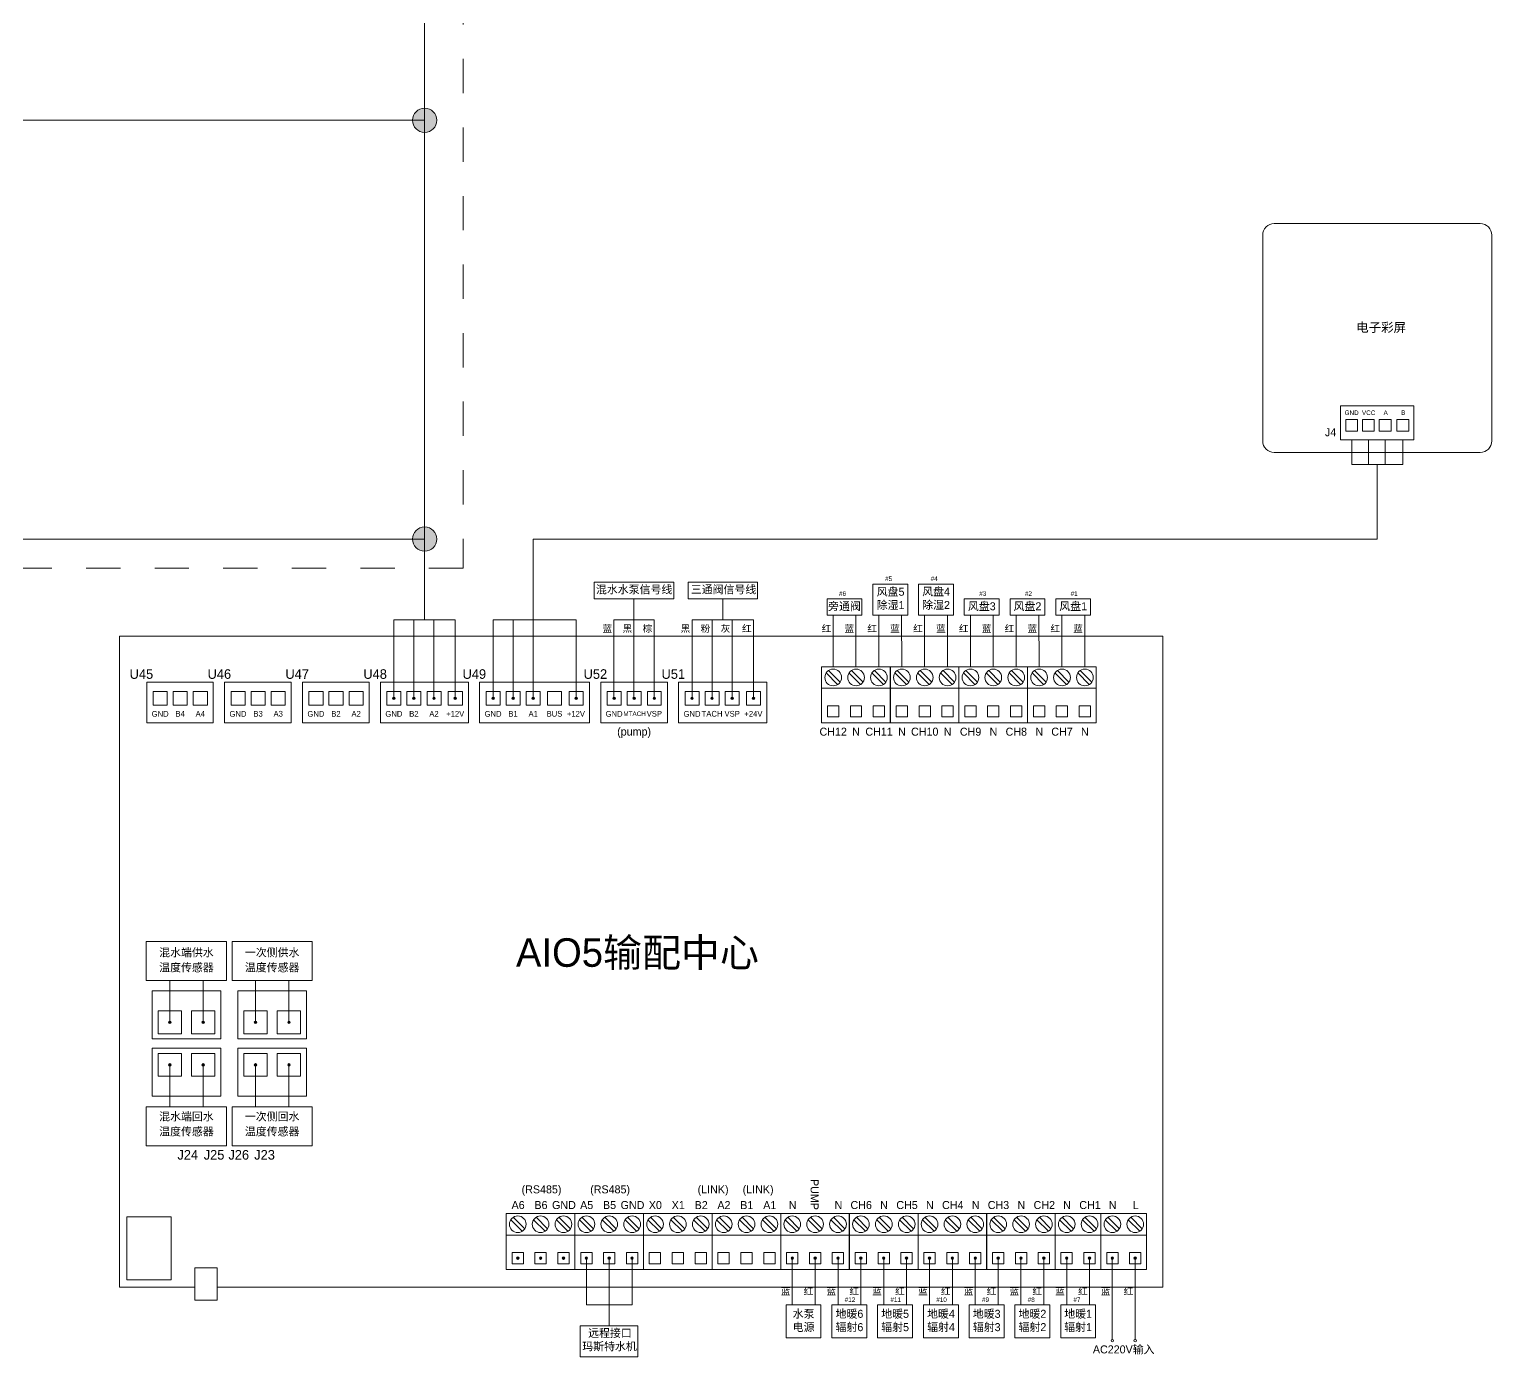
# Model space of a CAD drawing. Header units: millimetres. Extents: x 206 to 1899, y -454 to 296.
# Drawn here: x 1450.6 to 1578.6, y 26.7 to 142.9 of the extents above; entities that cross this region are included whole.
import ezdxf

# ---------------------------------------------------------------- set-up
doc = ezdxf.new("R2010")
doc.units = ezdxf.units.MM
doc.linetypes.add('HIDDEN', pattern=[0.2, 0.1, -0.1])
doc.layers.add('标注层', color=2, linetype='Continuous', lineweight=15)
doc.layers.add('细实线', color=7, linetype='Continuous', lineweight=15)
doc.styles.add('微软雅黑M', font='思源黑体M_1.ttf', dxfattribs={"height": 1})
doc.styles.add('长仿宋', font='', dxfattribs={"height": 3.5})
doc.styles.get('长仿宋').set_extended_font_data('仿宋_GB2312')

# ---------------------------------------------------------------- blocks, each defined once
blk = doc.blocks.new('端子')
at = {"lineweight": 9}
blk.add_line((-3.99, -4.9), (-3.99, 0), dxfattribs=at)
at = {"layer": '细实线', "lineweight": 9}
for p, q in [((-3.99, 0), (0, 0)), ((0, 0), (0, -4.9)), ((-2.6, -1.54), (-3.61, -0.53)), ((-2.38, -1.33), (-3.39, -0.32)), ((-0.6, -1.54), (-1.61, -0.53)), ((-0.38, -1.33), (-1.39, -0.32)), ((-3.99, -1.87), (0, -1.87)), ((-3.49, -3.4), (-2.5, -3.4)), ((-3.49, -4.39), (-3.49, -3.4)), ((-2.5, -3.4), (-2.5, -4.39)), ((-1.49, -3.4), (-0.5, -3.4)), ((-1.49, -4.39), (-1.49, -3.4)), ((-0.5, -3.4), (-0.5, -4.39)), ((0, -4.9), (-3.99, -4.9)), ((-2.5, -4.39), (-3.49, -4.39)), ((-0.5, -4.39), (-1.49, -4.39))]:
    blk.add_line(p, q, dxfattribs=at)
for centre in [(-2.99, -0.93), (-0.99, -0.93)]:
    blk.add_circle(centre, 0.73, dxfattribs=at)
blk = doc.blocks.new('接线端子3')
at = {"layer": '细实线', "lineweight": 9}
for p, q in [((-6, 0), (0, 0)), ((-6, -1.87), (-6, 0)), ((0, 0), (0, -4.9)), ((-4.6, -1.54), (-5.61, -0.53)), ((-4.38, -1.33), (-5.39, -0.32)), ((-2.6, -1.54), (-3.61, -0.53)), ((-2.38, -1.33), (-3.39, -0.32)), ((-0.6, -1.54), (-1.61, -0.53)), ((-0.38, -1.33), (-1.39, -0.32)), ((-6, -1.87), (0, -1.87)), ((-6, -1.87), (-6, -4.9)), ((-5.49, -3.4), (-4.5, -3.4)), ((-5.49, -4.39), (-5.49, -3.4)), ((-4.5, -3.4), (-4.5, -4.39)), ((-3.49, -3.4), (-2.5, -3.4)), ((-3.49, -4.39), (-3.49, -3.4)), ((-2.5, -3.4), (-2.5, -4.39)), ((-1.49, -3.4), (-0.5, -3.4)), ((-1.49, -4.39), (-1.49, -3.4)), ((-0.5, -3.4), (-0.5, -4.39)), ((0, -4.9), (-6, -4.9)), ((-4.5, -4.39), (-5.49, -4.39)), ((-2.5, -4.39), (-3.49, -4.39)), ((-0.5, -4.39), (-1.49, -4.39))]:
    blk.add_line(p, q, dxfattribs=at)
for centre in [(-4.99, -0.93), (-2.99, -0.93), (-0.99, -0.93)]:
    blk.add_circle(centre, 0.73, dxfattribs=at)

msp = doc.modelspace()

# ---------------------------------------------------------------- hatches: boundary and pattern name
at = {"lineweight": 9}
h = msp.add_hatch(color=256, dxfattribs=at)
h.dxf.hatch_style = 1
h.paths.add_polyline_path([(1482.63, 84.35, 1), (1482.41, 84.35, 1)])
h = msp.add_hatch(color=256, dxfattribs=at)
h.dxf.hatch_style = 1
h.paths.add_polyline_path([(1484.38, 84.35, 1), (1484.16, 84.35, 1)])
h = msp.add_hatch(color=256, dxfattribs=at)
h.dxf.hatch_style = 1
h.paths.add_polyline_path([(1486.14, 84.35, 1), (1485.92, 84.35, 1)])
h = msp.add_hatch(color=256, dxfattribs=at)
h.dxf.hatch_style = 1
h.paths.add_polyline_path([(1488, 84.35, 1), (1487.78, 84.35, 1)])
h = msp.add_hatch(color=256, dxfattribs=at)
h.dxf.hatch_style = 1
h.paths.add_polyline_path([(1491.31, 84.35, 1), (1491.09, 84.35, 1)])
h = msp.add_hatch(color=256, dxfattribs=at)
h.dxf.hatch_style = 1
h.paths.add_polyline_path([(1493.06, 84.35, 1), (1492.84, 84.35, 1)])
h = msp.add_hatch(color=256, dxfattribs=at)
h.dxf.hatch_style = 1
h.paths.add_polyline_path([(1494.82, 84.35, 1), (1494.6, 84.35, 1)])
h = msp.add_hatch(color=256, dxfattribs=at)
h.dxf.hatch_style = 1
h.paths.add_polyline_path([(1498.58, 84.35, 1), (1498.36, 84.35, 1)])
h = msp.add_hatch(color=256, dxfattribs=at)
h.dxf.hatch_style = 1
h.paths.add_polyline_path([(1501.9, 84.35, 1), (1501.68, 84.35, 1)])
h = msp.add_hatch(color=256, dxfattribs=at)
h.dxf.hatch_style = 1
h.paths.add_polyline_path([(1503.66, 84.35, 1), (1503.44, 84.35, 1)])
h = msp.add_hatch(color=256, dxfattribs=at)
h.dxf.hatch_style = 1
h.paths.add_polyline_path([(1505.42, 84.35, 1), (1505.2, 84.35, 1)])
h = msp.add_hatch(color=256, dxfattribs=at)
h.dxf.hatch_style = 1
h.paths.add_polyline_path([(1508.72, 84.35, 1), (1508.5, 84.35, 1)])
h = msp.add_hatch(color=256, dxfattribs=at)
h.dxf.hatch_style = 1
h.paths.add_polyline_path([(1510.47, 84.35, 1), (1510.25, 84.35, 1)])
h = msp.add_hatch(color=256, dxfattribs=at)
h.dxf.hatch_style = 1
h.paths.add_polyline_path([(1512.23, 84.35, 1), (1512.01, 84.35, 1)])
h = msp.add_hatch(color=256, dxfattribs=at)
h.dxf.hatch_style = 1
h.paths.add_polyline_path([(1514.09, 84.35, 1), (1513.87, 84.35, 1)])
h = msp.add_hatch(color=256, dxfattribs=at)
h.dxf.hatch_style = 1
h.paths.add_polyline_path([(1463.03, 55.99, 1), (1462.81, 55.99, 1)])
h = msp.add_hatch(color=256, dxfattribs=at)
h.dxf.hatch_style = 1
h.paths.add_polyline_path([(1465.95, 55.99, 1), (1465.73, 55.99, 1)])
h = msp.add_hatch(color=256, dxfattribs=at)
h.dxf.hatch_style = 1
h.paths.add_polyline_path([(1470.53, 55.99, 1), (1470.31, 55.99, 1)])
h = msp.add_hatch(color=256, dxfattribs=at)
h.dxf.hatch_style = 1
h.paths.add_polyline_path([(1473.45, 55.99, 1), (1473.23, 55.99, 1)])
h = msp.add_hatch(color=256, dxfattribs=at)
h.dxf.hatch_style = 1
h.paths.add_polyline_path([(1462.81, 52.26, 1), (1463.03, 52.26, 1)])
h = msp.add_hatch(color=256, dxfattribs=at)
h.dxf.hatch_style = 1
h.paths.add_polyline_path([(1465.73, 52.26, 1), (1465.95, 52.26, 1)])
h = msp.add_hatch(color=256, dxfattribs=at)
h.dxf.hatch_style = 1
h.paths.add_polyline_path([(1470.31, 52.26, 1), (1470.53, 52.26, 1)])
h = msp.add_hatch(color=256, dxfattribs=at)
h.dxf.hatch_style = 1
h.paths.add_polyline_path([(1473.23, 52.26, 1), (1473.45, 52.26, 1)])
h = msp.add_hatch(color=256, dxfattribs=at)
h.dxf.hatch_style = 1
h.paths.add_polyline_path([(1493.47, 35.35, 1), (1493.25, 35.35, 1)])
h = msp.add_hatch(color=256, dxfattribs=at)
h.dxf.hatch_style = 1
h.paths.add_polyline_path([(1495.47, 35.35, 1), (1495.25, 35.35, 1)])
h = msp.add_hatch(color=256, dxfattribs=at)
h.dxf.hatch_style = 1
h.paths.add_polyline_path([(1497.47, 35.35, 1), (1497.25, 35.35, 1)])
h = msp.add_hatch(color=256, dxfattribs=at)
h.dxf.hatch_style = 1
h.paths.add_polyline_path([(1499.47, 35.35, 1), (1499.25, 35.35, 1)])
h = msp.add_hatch(color=256, dxfattribs=at)
h.dxf.hatch_style = 1
h.paths.add_polyline_path([(1501.47, 35.35, 1), (1501.25, 35.35, 1)])
h = msp.add_hatch(color=256, dxfattribs=at)
h.dxf.hatch_style = 1
h.paths.add_polyline_path([(1503.47, 35.35, 1), (1503.25, 35.35, 1)])
h = msp.add_hatch(color=256, dxfattribs=at)
h.dxf.hatch_style = 1
h.paths.add_polyline_path([(1517.49, 35.35, 1), (1517.27, 35.35, 1)])
h = msp.add_hatch(color=256, dxfattribs=at)
h.dxf.hatch_style = 1
h.paths.add_polyline_path([(1519.49, 35.35, 1), (1519.27, 35.35, 1)])
h = msp.add_hatch(color=256, dxfattribs=at)
h.dxf.hatch_style = 1
h.paths.add_polyline_path([(1521.49, 35.35, 1), (1521.27, 35.35, 1)])
h = msp.add_hatch(color=256, dxfattribs=at)
h.dxf.hatch_style = 1
h.paths.add_polyline_path([(1523.49, 35.35, 1), (1523.27, 35.35, 1)])
h = msp.add_hatch(color=256, dxfattribs=at)
h.dxf.hatch_style = 1
h.paths.add_polyline_path([(1525.49, 35.35, 1), (1525.27, 35.35, 1)])
h = msp.add_hatch(color=256, dxfattribs=at)
h.dxf.hatch_style = 1
h.paths.add_polyline_path([(1527.49, 35.35, 1), (1527.27, 35.35, 1)])
h = msp.add_hatch(color=256, dxfattribs=at)
h.dxf.hatch_style = 1
h.paths.add_polyline_path([(1529.5, 35.35, 1), (1529.28, 35.35, 1)])
h = msp.add_hatch(color=256, dxfattribs=at)
h.dxf.hatch_style = 1
h.paths.add_polyline_path([(1531.5, 35.35, 1), (1531.28, 35.35, 1)])
h = msp.add_hatch(color=256, dxfattribs=at)
h.dxf.hatch_style = 1
h.paths.add_polyline_path([(1533.5, 35.35, 1), (1533.28, 35.35, 1)])
h = msp.add_hatch(color=256, dxfattribs=at)
h.dxf.hatch_style = 1
h.paths.add_polyline_path([(1535.5, 35.35, 1), (1535.28, 35.35, 1)])
h = msp.add_hatch(color=256, dxfattribs=at)
h.dxf.hatch_style = 1
h.paths.add_polyline_path([(1537.5, 35.35, 1), (1537.28, 35.35, 1)])
h = msp.add_hatch(color=256, dxfattribs=at)
h.dxf.hatch_style = 1
h.paths.add_polyline_path([(1539.5, 35.35, 1), (1539.28, 35.35, 1)])
h = msp.add_hatch(color=256, dxfattribs=at)
h.dxf.hatch_style = 1
h.paths.add_polyline_path([(1541.5, 35.35, 1), (1541.28, 35.35, 1)])
h = msp.add_hatch(color=256, dxfattribs=at)
h.dxf.hatch_style = 1
h.paths.add_polyline_path([(1543.5, 35.35, 1), (1543.28, 35.35, 1)])
h = msp.add_hatch(color=256, dxfattribs=at)
h.dxf.hatch_style = 1
h.paths.add_polyline_path([(1545.49, 35.35, 1), (1545.27, 35.35, 1)])
h = msp.add_hatch(color=256, dxfattribs=at)
h.dxf.hatch_style = 1
h.paths.add_polyline_path([(1547.49, 35.35, 1), (1547.27, 35.35, 1)])
at = {"layer": '细实线', "lineweight": 9}
h = msp.add_hatch(color=256, dxfattribs=at)
h.dxf.hatch_style = 1
h.paths.add_polyline_path([(1485.21, 136), (1485.21, 134.94), (1486.26, 134.94, 0.414214)])
h.paths.add_polyline_path([(1486.26, 134.94), (1485.21, 134.94), (1485.21, 133.88, 0.414214)])
h.paths.add_polyline_path([(1485.21, 136, 0.414214), (1484.15, 134.94, 0.414214), (1485.21, 133.88)])
h = msp.add_hatch(color=256, dxfattribs=at)
h.dxf.hatch_style = 1
h.paths.add_polyline_path([(1485.21, 99.34), (1485.21, 98.28), (1486.26, 98.28, 0.414214)])
h.paths.add_polyline_path([(1486.26, 98.28), (1485.21, 98.28), (1485.21, 97.22, 0.414214)])
h.paths.add_polyline_path([(1485.21, 99.34, 0.414214), (1484.15, 98.28, 0.414214), (1485.21, 97.22)])

# ---------------------------------------------------------------- linework, layer by layer
at = {"lineweight": 9}
for p, q in [((1566.33, 106.97), (1566.33, 104.82)), ((1567.79, 106.97), (1567.79, 104.82)), ((1569.25, 106.97), (1569.25, 104.82)), ((1570.8, 106.97), (1570.8, 104.82)), ((1566.33, 104.82), (1570.8, 104.82))]:
    msp.add_line(p, q, dxfattribs=at)
for points in [[(1565.35, 109.95), (1571.77, 109.95), (1571.77, 106.97), (1565.35, 106.97)], [(1565.81, 108.74), (1566.84, 108.74), (1566.84, 107.74), (1565.81, 107.74)], [(1567.28, 108.74), (1568.3, 108.74), (1568.3, 107.74), (1567.28, 107.74)], [(1568.74, 108.74), (1569.77, 108.74), (1569.77, 107.74), (1568.74, 107.74)], [(1570.29, 108.74), (1571.32, 108.74), (1571.32, 107.74), (1570.29, 107.74)]]:
    msp.add_lwpolyline(points, close=True, dxfattribs=at)
msp.add_lwpolyline([(1565.35, 109.95), (1571.77, 109.95)], dxfattribs=at)
for centre in [(1482.52, 84.35), (1484.27, 84.35), (1486.03, 84.35), (1487.89, 84.35), (1491.2, 84.35), (1492.95, 84.35), (1494.71, 84.35), (1498.47, 84.35), (1501.79, 84.35), (1503.55, 84.35), (1505.31, 84.35), (1508.61, 84.35), (1510.36, 84.35), (1512.12, 84.35), (1513.98, 84.35), (1462.92, 55.99), (1465.84, 55.99), (1470.42, 55.99), (1473.34, 55.99), (1462.92, 52.26), (1465.84, 52.26), (1470.42, 52.26), (1473.34, 52.26), (1493.36, 35.35), (1495.36, 35.35), (1497.36, 35.35), (1499.36, 35.35), (1501.36, 35.35), (1503.36, 35.35), (1517.38, 35.35), (1519.38, 35.35), (1521.38, 35.35), (1523.38, 35.35), (1525.38, 35.35), (1527.38, 35.35), (1529.39, 35.35), (1531.39, 35.35), (1533.39, 35.35), (1535.39, 35.35), (1537.39, 35.35), (1539.39, 35.35), (1541.39, 35.35), (1543.39, 35.35), (1545.38, 35.35), (1547.38, 35.35), (1545.38, 28.12), (1547.38, 28.12)]:
    msp.add_circle(centre, 0.11, dxfattribs=at)
at = {"layer": '细实线', "lineweight": 9}
for p, q in [((1485.21, 91.21), (1485.21, 238.94)), ((1485.21, 134.94), (1426.49, 134.94)), ((1568.57, 104.82), (1568.57, 98.28)), ((1485.21, 98.28), (1422.4, 98.28)), ((1494.71, 91.21), (1494.71, 98.28)), ((1494.71, 98.28), (1568.57, 98.28)), ((1503.53, 91.21), (1503.53, 93.06)), ((1511.3, 91.21), (1511.3, 93.06)), ((1482.52, 84.35), (1482.52, 91.21)), ((1482.52, 91.21), (1487.89, 91.21)), ((1484.27, 84.35), (1484.27, 91.21)), ((1486.03, 84.35), (1486.03, 91.21)), ((1487.89, 84.35), (1487.89, 91.21)), ((1491.2, 84.35), (1491.2, 91.21)), ((1491.2, 91.21), (1498.47, 91.21)), ((1492.95, 84.35), (1492.95, 91.21)), ((1494.71, 84.35), (1494.71, 91.21)), ((1498.47, 84.35), (1498.47, 91.21)), ((1501.78, 84.35), (1501.78, 91.21)), ((1501.78, 91.21), (1505.29, 91.21)), ((1503.53, 84.35), (1503.53, 91.21)), ((1503.53, 91.21), (1503.53, 91.21)), ((1505.29, 84.35), (1505.29, 91.21)), ((1508.61, 84.35), (1508.61, 91.21)), ((1508.61, 91.21), (1513.98, 91.21)), ((1510.36, 84.35), (1510.36, 91.21)), ((1512.12, 84.35), (1512.12, 91.21)), ((1513.98, 84.35), (1513.98, 91.21)), ((1462.92, 55.99), (1462.92, 59.65)), ((1465.84, 55.99), (1465.84, 59.65)), ((1470.42, 55.99), (1470.42, 59.65)), ((1473.34, 55.99), (1473.34, 59.65)), ((1462.92, 52.26), (1462.92, 48.6)), ((1465.84, 52.26), (1465.84, 48.6)), ((1470.42, 52.26), (1470.42, 48.6)), ((1473.34, 52.26), (1473.34, 48.6)), ((1499.36, 35.35), (1499.36, 31.27)), ((1501.36, 35.35), (1501.36, 31.27)), ((1503.36, 35.35), (1503.36, 31.27)), ((1499.36, 31.27), (1503.36, 31.27)), ((1501.36, 31.27), (1501.36, 29.42)), ((1501.36, 29.42), (1501.36, 29.42)), ((1501.36, 29.42), (1501.36, 29.42))]:
    msp.add_line(p, q, dxfattribs=at)
at = {"layer": '细实线', "color": 1, "lineweight": 9}
for p, q in [((1520.95, 87.1), (1520.95, 91.61)), ((1524.96, 87.1), (1524.95, 91.61)), ((1528.96, 87.1), (1528.96, 91.61)), ((1532.97, 87.1), (1532.96, 91.61)), ((1536.97, 87.1), (1536.96, 91.61)), ((1540.97, 87.1), (1540.97, 91.61)), ((1519.38, 35.35), (1519.38, 31.27)), ((1523.38, 35.35), (1523.38, 31.27)), ((1527.38, 35.35), (1527.38, 31.27)), ((1531.39, 35.35), (1531.39, 31.27)), ((1535.39, 35.35), (1535.39, 31.27)), ((1539.39, 35.35), (1539.39, 31.27)), ((1543.39, 35.35), (1543.39, 31.27)), ((1547.38, 35.35), (1547.38, 28.23))]:
    msp.add_line(p, q, dxfattribs=at)
at = {"layer": '细实线', "color": 5, "lineweight": 9}
for p, q in [((1522.95, 87.1), (1522.95, 91.61)), ((1526.96, 87.1), (1526.95, 91.61)), ((1530.96, 87.1), (1530.96, 91.61)), ((1534.97, 87.1), (1534.96, 91.61)), ((1538.97, 87.1), (1538.96, 91.61)), ((1542.97, 87.1), (1542.97, 91.61)), ((1517.38, 35.35), (1517.38, 31.27)), ((1521.38, 35.35), (1521.38, 31.27)), ((1525.38, 35.35), (1525.38, 31.27)), ((1529.39, 35.35), (1529.39, 31.27)), ((1533.39, 35.35), (1533.39, 31.27)), ((1537.39, 35.35), (1537.39, 31.27)), ((1541.39, 35.35), (1541.39, 31.27)), ((1545.38, 35.35), (1545.38, 28.23))]:
    msp.add_line(p, q, dxfattribs=at)
at = {"layer": '细实线', "linetype": 'HIDDEN', "lineweight": 9, "ltscale": 30}
msp.add_lwpolyline([(1241.51, 296.31), (1488.59, 296.31), (1488.59, 95.75), (1241.51, 95.75)], close=True, dxfattribs=at)
at = {"layer": '细实线', "color": 3, "lineweight": 9}
msp.add_lwpolyline([(1559.54, 125.89), (1577.58, 125.89, -0.414214), (1578.58, 124.89), (1578.58, 106.87, -0.414214), (1577.58, 105.87), (1559.54, 105.87, -0.414214), (1558.54, 106.87), (1558.54, 124.89, -0.414214)], format="xyb", close=True, dxfattribs=at)
at = {"layer": '细实线', "lineweight": 9}
for points in [[(1500.05, 94.51), (1507.01, 94.51), (1507.01, 93.06), (1500.05, 93.06)], [(1508.28, 94.51), (1514.34, 94.51), (1514.34, 93.06), (1508.28, 93.06)], [(1527.48, 91.61), (1524.43, 91.61), (1524.43, 94.35), (1527.48, 94.35)], [(1531.48, 91.61), (1528.43, 91.61), (1528.43, 94.35), (1531.48, 94.35)], [(1523.47, 91.61), (1520.42, 91.61), (1520.42, 93.06), (1523.47, 93.06)], [(1535.48, 91.61), (1532.43, 91.61), (1532.43, 93.06), (1535.48, 93.06)], [(1539.49, 91.61), (1536.44, 91.61), (1536.44, 93.06), (1539.49, 93.06)], [(1543.48, 91.61), (1540.43, 91.61), (1540.43, 93.06), (1543.48, 93.06)], [(1460.9, 85.77), (1466.72, 85.77), (1466.72, 82.2), (1460.9, 82.2)], [(1467.71, 85.77), (1473.54, 85.77), (1473.54, 82.2), (1467.71, 82.2)], [(1474.53, 85.77), (1480.35, 85.77), (1480.35, 82.2), (1474.53, 82.2)], [(1481.34, 85.77), (1489.06, 85.77), (1489.06, 82.2), (1481.34, 82.2)], [(1490.02, 85.77), (1499.65, 85.77), (1499.65, 82.2), (1490.02, 82.2)], [(1500.62, 85.77), (1506.45, 85.77), (1506.45, 82.2), (1500.62, 82.2)], [(1507.43, 85.77), (1515.15, 85.77), (1515.15, 82.2), (1507.43, 82.2)], [(1461.46, 84.95), (1462.69, 84.95), (1462.69, 83.74), (1461.46, 83.74)], [(1463.21, 84.95), (1464.44, 84.95), (1464.44, 83.74), (1463.21, 83.74)], [(1464.97, 84.95), (1466.2, 84.95), (1466.2, 83.74), (1464.97, 83.74)], [(1468.27, 84.95), (1469.5, 84.95), (1469.5, 83.74), (1468.27, 83.74)], [(1470.03, 84.95), (1471.26, 84.95), (1471.26, 83.74), (1470.03, 83.74)], [(1471.79, 84.95), (1473.02, 84.95), (1473.02, 83.74), (1471.79, 83.74)], [(1475.09, 84.95), (1476.32, 84.95), (1476.32, 83.74), (1475.09, 83.74)], [(1476.84, 84.95), (1478.07, 84.95), (1478.07, 83.74), (1476.84, 83.74)], [(1478.6, 84.95), (1479.83, 84.95), (1479.83, 83.74), (1478.6, 83.74)], [(1481.91, 84.95), (1483.13, 84.95), (1483.13, 83.74), (1481.91, 83.74)], [(1483.66, 84.95), (1484.89, 84.95), (1484.89, 83.74), (1483.66, 83.74)], [(1485.42, 84.95), (1486.65, 84.95), (1486.65, 83.74), (1485.42, 83.74)], [(1487.28, 84.95), (1488.51, 84.95), (1488.51, 83.74), (1487.28, 83.74)], [(1490.59, 84.95), (1491.81, 84.95), (1491.81, 83.74), (1490.59, 83.74)], [(1492.34, 84.95), (1493.57, 84.95), (1493.57, 83.74), (1492.34, 83.74)], [(1494.1, 84.95), (1495.33, 84.95), (1495.33, 83.74), (1494.1, 83.74)], [(1495.96, 84.95), (1497.19, 84.95), (1497.19, 83.74), (1495.96, 83.74)], [(1497.86, 84.95), (1499.08, 84.95), (1499.08, 83.74), (1497.86, 83.74)], [(1501.18, 84.95), (1502.41, 84.95), (1502.41, 83.74), (1501.18, 83.74)], [(1502.93, 84.95), (1504.16, 84.95), (1504.16, 83.74), (1502.93, 83.74)], [(1504.7, 84.95), (1505.92, 84.95), (1505.92, 83.74), (1504.7, 83.74)], [(1508, 84.95), (1509.22, 84.95), (1509.22, 83.74), (1508, 83.74)], [(1509.75, 84.95), (1510.98, 84.95), (1510.98, 83.74), (1509.75, 83.74)], [(1511.51, 84.95), (1512.74, 84.95), (1512.74, 83.74), (1511.51, 83.74)], [(1513.37, 84.95), (1514.6, 84.95), (1514.6, 83.74), (1513.37, 83.74)], [(1460.86, 59.65), (1467.88, 59.65), (1467.88, 63.06), (1460.86, 63.06)], [(1468.37, 59.65), (1475.38, 59.65), (1475.38, 63.06), (1468.37, 63.06)], [(1461.37, 54.53), (1467.37, 54.53), (1467.37, 58.74), (1461.37, 58.74)], [(1468.87, 54.53), (1474.88, 54.53), (1474.88, 58.74), (1468.87, 58.74)], [(1461.89, 56.99), (1463.94, 56.99), (1463.94, 54.98), (1461.89, 54.98)], [(1464.82, 56.99), (1466.86, 56.99), (1466.86, 54.98), (1464.82, 54.98)], [(1469.4, 56.99), (1471.44, 56.99), (1471.44, 54.98), (1469.4, 54.98)], [(1472.32, 56.99), (1474.36, 56.99), (1474.36, 54.98), (1472.32, 54.98)], [(1461.37, 49.51), (1467.37, 49.51), (1467.37, 53.71), (1461.37, 53.71)], [(1461.89, 51.26), (1463.94, 51.26), (1463.94, 53.26), (1461.89, 53.26)], [(1464.82, 51.26), (1466.86, 51.26), (1466.86, 53.26), (1464.82, 53.26)], [(1468.87, 49.51), (1474.88, 49.51), (1474.88, 53.71), (1468.87, 53.71)], [(1469.4, 51.26), (1471.44, 51.26), (1471.44, 53.26), (1469.4, 53.26)], [(1472.32, 51.26), (1474.36, 51.26), (1474.36, 53.26), (1472.32, 53.26)], [(1460.86, 48.6), (1467.88, 48.6), (1467.88, 45.19), (1460.86, 45.19)], [(1468.37, 48.6), (1475.38, 48.6), (1475.38, 45.19), (1468.37, 45.19)], [(1459.16, 38.97), (1463.03, 38.97), (1463.03, 33.44), (1459.16, 33.44)], [(1465.1, 31.66), (1467.05, 31.66), (1467.05, 34.51), (1465.1, 34.51)], [(1519.89, 28.38), (1516.84, 28.38), (1516.84, 31.27), (1519.89, 31.27)], [(1523.9, 28.38), (1520.85, 28.38), (1520.85, 31.27), (1523.9, 31.27)], [(1527.91, 28.38), (1524.85, 28.38), (1524.85, 31.27), (1527.91, 31.27)], [(1531.91, 28.38), (1528.86, 28.38), (1528.86, 31.27), (1531.91, 31.27)], [(1535.92, 28.38), (1532.86, 28.38), (1532.86, 31.27), (1535.92, 31.27)], [(1539.92, 28.38), (1536.86, 28.38), (1536.86, 31.27), (1539.92, 31.27)], [(1543.92, 28.38), (1540.87, 28.38), (1540.87, 31.27), (1543.92, 31.27)], [(1498.82, 29.42), (1503.88, 29.42), (1503.88, 26.71), (1498.82, 26.71)]]:
    msp.add_lwpolyline(points, close=True, dxfattribs=at)
msp.add_lwpolyline([(1465.1, 32.82), (1458.51, 32.82), (1458.51, 89.78), (1549.81, 89.78), (1549.81, 32.82), (1467.05, 32.82)], dxfattribs=at)
for centre in [(1485.21, 134.94), (1485.21, 98.28)]:
    msp.add_circle(centre, 1.06, dxfattribs=at)

# ---------------------------------------------------------------- block references
at = {"lineweight": 9}
for name, p in [('接线端子3', (1525.95, 87.1)), ('接线端子3', (1531.96, 87.1)), ('接线端子3', (1537.96, 87.1)), ('接线端子3', (1543.97, 87.1)), ('接线端子3', (1498.35, 39.24)), ('接线端子3', (1504.36, 39.24)), ('接线端子3', (1510.36, 39.24)), ('接线端子3', (1516.37, 39.24)), ('接线端子3', (1522.37, 39.24)), ('接线端子3', (1528.38, 39.24)), ('接线端子3', (1534.38, 39.24)), ('接线端子3', (1540.39, 39.24)), ('端子', (1544.38, 39.24)), ('端子', (1548.38, 39.24))]:
    msp.add_blockref(name, p, dxfattribs=at)

# ---------------------------------------------------------------- texts
at = {"lineweight": 9, "char_height": 0.4, "width": 0.8462, "attachment_point": 1, "style": '微软雅黑M'}
for s, insert in [('#5', (1525.5, 95.01)), ('#4', (1529.49, 95.01)), ('#6', (1521.47, 93.71)), ('#3', (1533.74, 93.71)), ('#2', (1537.74, 93.71)), ('#1', (1541.74, 93.71)), ('#12', (1521.97, 31.91)), ('#11', (1525.97, 31.91)), ('#10', (1529.98, 31.91)), ('#9', (1533.98, 31.91)), ('#8', (1537.98, 31.91)), ('#7', (1541.98, 31.91))]:
    msp.add_mtext(s, dxfattribs=dict(at, insert=insert))
at = {"layer": '标注层', "color": 0, "lineweight": 9}
for s, width, gutter_width, insert, char_height, attachment_point, style in [('{\\f思源黑体M|b0|i0|c134|p34;电子彩屏}', 10.1657, 17.5, (1566.72, 116.77), 0.8, 4, '长仿宋'), ('{\\f思源黑体M|b0|i0|c134|p34;GND}', 1.8256, 17.5, (1566.32, 109.34), 0.4, 5, '长仿宋'), ('{\\f思源黑体M|b0|i0|c134|p34;VCC}', 1.8256, 17.5, (1567.81, 109.34), 0.4, 5, '长仿宋'), ('{\\f思源黑体M|b0|i0|c134|p34;A}', 1.8256, 17.5, (1569.3, 109.34), 0.4, 5, '长仿宋'), ('B', 1.8256, 17.5, (1570.84, 109.35), 0.4, 5, '微软雅黑M'), ('J4', 1.4997, 17.5, (1564.48, 107.63), 0.7, 5, '微软雅黑M'), ('{\\f思源黑体M|b0|i0|c134|p34;混水水泵信号线}', 8.1474, 17.5, (1500.2, 94.22), 0.7, 1, '长仿宋'), ('{\\f思源黑体M|b0|i0|c134|p34;三通阀信号线}', 8.1474, 17.5, (1508.5, 94.22), 0.7, 1, '长仿宋'), ('{\\f思源黑体M|b0|i0|c134|p34;风盘5\\P除湿1}', 3.0524, 17.5, (1525.98, 93.05), 0.7, 5, '长仿宋'), ('{\\f思源黑体M|b0|i0|c134|p34;风盘4\\P除湿2}', 3.0524, 17.5, (1529.96, 93.06), 0.7, 5, '长仿宋'), ('{\\f思源黑体M|b0|i0|c134|p34;旁通阀}', 3.0524, 17.5, (1521.95, 92.36), 0.7, 5, '长仿宋'), ('{\\f思源黑体M|b0|i0|c134|p34;风盘3}', 3.0524, 17.5, (1533.96, 92.36), 0.7, 5, '长仿宋'), ('{\\f思源黑体M|b0|i0|c134|p34;风盘2}', 3.0524, 17.5, (1537.96, 92.36), 0.7, 5, '长仿宋'), ('{\\f思源黑体M|b0|i0|c134|p34;风盘1}', 3.0524, 17.5, (1541.96, 92.36), 0.7, 5, '长仿宋'), ('{\\f思源黑体M|b0|i0|c134|p34;蓝}', 1.7667, 21, (1500.78, 90.75), 0.6, 1, '长仿宋'), ('{\\f思源黑体M|b0|i0|c134|p34;黑}', 1.7667, 21, (1502.53, 90.75), 0.6, 1, '长仿宋'), ('{\\f思源黑体M|b0|i0|c134|p34;棕}', 1.7667, 21, (1504.29, 90.75), 0.6, 1, '长仿宋'), ('{\\f思源黑体M|b0|i0|c134|p34;黑}', 1.7667, 21, (1507.61, 90.75), 0.6, 1, '长仿宋'), ('{\\f思源黑体M|b0|i0|c134|p34;粉}', 1.7667, 21, (1509.36, 90.75), 0.6, 1, '长仿宋'), ('{\\f思源黑体M|b0|i0|c134|p34;灰}', 1.7667, 21, (1511.12, 90.75), 0.6, 1, '长仿宋'), ('{\\f思源黑体M|b0|i0|c134|p34;红}', 1.7667, 21, (1512.98, 90.75), 0.6, 1, '长仿宋'), ('{\\f思源黑体M|b0|i0|c134|p34;红}', 1.7667, 21, (1519.95, 90.75), 0.6, 1, '长仿宋'), ('{\\f思源黑体M|b0|i0|c134|p34;蓝}', 1.7667, 21, (1521.95, 90.75), 0.6, 1, '长仿宋'), ('{\\f思源黑体M|b0|i0|c134|p34;红}', 1.7667, 21, (1523.95, 90.75), 0.6, 1, '长仿宋'), ('{\\f思源黑体M|b0|i0|c134|p34;蓝}', 1.7667, 21, (1525.95, 90.75), 0.6, 1, '长仿宋'), ('{\\f思源黑体M|b0|i0|c134|p34;红}', 1.7667, 21, (1527.96, 90.75), 0.6, 1, '长仿宋'), ('{\\f思源黑体M|b0|i0|c134|p34;蓝}', 1.7667, 21, (1529.96, 90.75), 0.6, 1, '长仿宋'), ('{\\f思源黑体M|b0|i0|c134|p34;红}', 1.7667, 21, (1531.96, 90.75), 0.6, 1, '长仿宋'), ('{\\f思源黑体M|b0|i0|c134|p34;蓝}', 1.7667, 21, (1533.96, 90.75), 0.6, 1, '长仿宋'), ('{\\f思源黑体M|b0|i0|c134|p34;红}', 1.7667, 21, (1535.96, 90.75), 0.6, 1, '长仿宋'), ('{\\f思源黑体M|b0|i0|c134|p34;蓝}', 1.7667, 21, (1537.96, 90.75), 0.6, 1, '长仿宋'), ('{\\f思源黑体M|b0|i0|c134|p34;红}', 1.7667, 21, (1539.97, 90.75), 0.6, 1, '长仿宋'), ('{\\f思源黑体M|b0|i0|c134|p34;蓝}', 1.7667, 21, (1541.97, 90.75), 0.6, 1, '长仿宋'), ('{\\f思源黑体M|b0|i0|c134|p34;U45}', 9.7769, 21, (1459.4, 86.89), 0.84, 1, '长仿宋'), ('{\\f思源黑体M|b0|i0|c134|p34;U46}', 9.7769, 21, (1466.22, 86.89), 0.84, 1, '长仿宋'), ('{\\f思源黑体M|b0|i0|c134|p34;U47}', 9.7769, 21, (1473.03, 86.89), 0.84, 1, '长仿宋'), ('{\\f思源黑体M|b0|i0|c134|p34;U48}', 9.7769, 21, (1479.85, 86.89), 0.84, 1, '长仿宋'), ('{\\f思源黑体M|b0|i0|c134|p34;U49}', 9.7769, 21, (1488.53, 86.89), 0.84, 1, '长仿宋'), ('{\\f思源黑体M|b0|i0|c134|p34;U52}', 9.7769, 21, (1499.12, 86.89), 0.84, 1, '长仿宋'), ('{\\f思源黑体M|b0|i0|c134|p34;U51}', 9.7769, 21, (1505.94, 86.89), 0.84, 1, '长仿宋'), ('{\\f思源黑体M|b0|i0|c134|p34;GND}', 2.1907, 21, (1462.07, 82.98), 0.5, 5, '长仿宋'), ('{\\f思源黑体M|b0|i0|c134|p34;B4}', 2.1907, 21, (1463.82, 82.99), 0.5, 5, '长仿宋'), ('{\\f思源黑体M|b0|i0|c134|p34;A4}', 2.1907, 21, (1465.58, 82.99), 0.5, 5, '长仿宋'), ('{\\f思源黑体M|b0|i0|c134|p34;GND}', 2.1907, 21, (1468.88, 82.98), 0.5, 5, '长仿宋'), ('{\\f思源黑体M|b0|i0|c134|p34;B3}', 2.1907, 21, (1470.64, 82.99), 0.5, 5, '长仿宋'), ('{\\f思源黑体M|b0|i0|c134|p34;A3}', 2.1907, 21, (1472.4, 82.99), 0.5, 5, '长仿宋'), ('{\\f思源黑体M|b0|i0|c134|p34;GND}', 2.1907, 21, (1475.7, 82.98), 0.5, 5, '长仿宋'), ('{\\f思源黑体M|b0|i0|c134|p34;B2}', 2.1907, 21, (1477.45, 82.99), 0.5, 5, '长仿宋'), ('{\\f思源黑体M|b0|i0|c134|p34;A2}', 2.1907, 21, (1479.22, 82.99), 0.5, 5, '长仿宋'), ('{\\f思源黑体M|b0|i0|c134|p34;GND}', 2.1907, 21, (1482.52, 82.98), 0.5, 5, '长仿宋'), ('{\\f思源黑体M|b0|i0|c134|p34;B2}', 2.1907, 21, (1484.27, 82.99), 0.5, 5, '长仿宋'), ('{\\f思源黑体M|b0|i0|c134|p34;A2}', 2.1907, 21, (1486.03, 82.99), 0.5, 5, '长仿宋'), ('{\\f思源黑体M|b0|i0|c134|p34;+12V}', 2.1907, 21, (1487.89, 82.99), 0.5, 5, '长仿宋'), ('{\\f思源黑体M|b0|i0|c134|p34;GND}', 2.1907, 21, (1491.2, 82.98), 0.5, 5, '长仿宋'), ('{\\f思源黑体M|b0|i0|c134|p34;B1}', 2.1907, 21, (1492.95, 82.99), 0.5, 5, '长仿宋'), ('{\\f思源黑体M|b0|i0|c134|p34;A1}', 2.1907, 21, (1494.71, 82.99), 0.5, 5, '长仿宋'), ('{\\f思源黑体M|b0|i0|c134|p34;BUS}', 2.1907, 21, (1496.57, 82.99), 0.5, 5, '长仿宋'), ('{\\f思源黑体M|b0|i0|c134|p34;+12V}', 2.1907, 21, (1498.45, 82.99), 0.5, 5, '长仿宋'), ('{\\f思源黑体M|b0|i0|c134|p34;GND}', 2.1907, 21, (1501.79, 82.98), 0.5, 5, '长仿宋'), ('{\\f思源黑体M|b0|i0|c134|p34;MTACH}', 2.1907, 21, (1503.58, 82.99), 0.4, 5, '长仿宋'), ('{\\f思源黑体M|b0|i0|c134|p34;VSP}', 2.1907, 21, (1505.31, 82.99), 0.5, 5, '长仿宋'), ('{\\f思源黑体M|b0|i0|c134|p34;GND}', 2.1907, 21, (1508.61, 82.98), 0.5, 5, '长仿宋'), ('{\\f思源黑体M|b0|i0|c134|p34;TACH}', 2.1907, 21, (1510.36, 82.99), 0.5, 5, '长仿宋'), ('{\\f思源黑体M|b0|i0|c134|p34;VSP}', 2.1907, 21, (1512.12, 82.99), 0.5, 5, '长仿宋'), ('{\\f思源黑体M|b0|i0|c134|p34;+24V}', 2.1907, 21, (1513.98, 82.99), 0.5, 5, '长仿宋'), ('{\\f思源黑体M|b0|i0|c134|p34;(pump)}', 3.0084, 17.5, (1503.54, 81.33), 0.7, 5, '长仿宋'), ('{\\f思源黑体M|b0|i0|c134|p34;CH12}', 3.0084, 17.5, (1520.96, 81.42), 0.7, 5, '长仿宋'), ('{\\f思源黑体M|b0|i0|c134|p34;N}', 3.0084, 17.5, (1522.96, 81.42), 0.7, 5, '长仿宋'), ('{\\f思源黑体M|b0|i0|c134|p34;CH11}', 3.0084, 17.5, (1524.97, 81.42), 0.7, 5, '长仿宋'), ('{\\f思源黑体M|b0|i0|c134|p34;N}', 3.0084, 17.5, (1526.98, 81.42), 0.7, 5, '长仿宋'), ('{\\f思源黑体M|b0|i0|c134|p34;CH10}', 3.0084, 17.5, (1528.97, 81.42), 0.7, 5, '长仿宋'), ('{\\f思源黑体M|b0|i0|c134|p34;N}', 3.0084, 17.5, (1530.97, 81.42), 0.7, 5, '长仿宋'), ('{\\f思源黑体M|b0|i0|c134|p34;CH9}', 3.0084, 17.5, (1532.98, 81.42), 0.7, 5, '长仿宋'), ('{\\f思源黑体M|b0|i0|c134|p34;N}', 3.0084, 17.5, (1534.98, 81.42), 0.7, 5, '长仿宋'), ('{\\f思源黑体M|b0|i0|c134|p34;CH8}', 3.0084, 17.5, (1536.98, 81.42), 0.7, 5, '长仿宋'), ('{\\f思源黑体M|b0|i0|c134|p34;N}', 3.0084, 17.5, (1538.99, 81.42), 0.7, 5, '长仿宋'), ('{\\f思源黑体M|b0|i0|c134|p34;CH7}', 3.0084, 17.5, (1540.98, 81.42), 0.7, 5, '长仿宋'), ('{\\f思源黑体M|b0|i0|c134|p34;N}', 3.0084, 17.5, (1542.98, 81.42), 0.7, 5, '长仿宋'), ('{\\f思源黑体M|b0|i0|c134|p34;AIO5输配中心}', 40.223, 17.5, (1503.83, 61.96), 2.5, 5, '长仿宋'), ('{\\f思源黑体M|b0|i0|c134|p34;J24}', 9.7769, 21, (1463.58, 44.81), 0.84, 1, '长仿宋'), ('{\\f思源黑体M|b0|i0|c134|p34;J25}', 9.7769, 21, (1465.88, 44.81), 0.84, 1, '长仿宋'), ('{\\f思源黑体M|b0|i0|c134|p34;J26}', 9.7769, 21, (1468.04, 44.81), 0.84, 1, '长仿宋'), ('{\\f思源黑体M|b0|i0|c134|p34;J23}', 9.7769, 21, (1470.3, 44.81), 0.84, 1, '长仿宋'), ('{\\f思源黑体M|b0|i0|c134|p34;(RS485)}', 3.0084, 17.5, (1495.44, 41.26), 0.7, 5, '长仿宋'), ('{\\f思源黑体M|b0|i0|c134|p34;(RS485)}', 3.0084, 17.5, (1501.44, 41.26), 0.7, 5, '长仿宋'), ('{\\f思源黑体M|b0|i0|c134|p34;(LINK)}', 3.0084, 17.5, (1510.45, 41.26), 0.7, 5, '长仿宋'), ('{\\f思源黑体M|b0|i0|c134|p34;(LINK)}', 3.0084, 17.5, (1514.39, 41.26), 0.7, 5, '长仿宋'), ('{\\f思源黑体M|b0|i0|c134|p34;A6}', 3.0084, 17.5, (1493.39, 39.99), 0.7, 5, '长仿宋'), ('{\\f思源黑体M|b0|i0|c134|p34;B6}', 3.0084, 17.5, (1495.39, 39.99), 0.7, 5, '长仿宋'), ('{\\f思源黑体M|b0|i0|c134|p34;GND}', 3.0084, 17.5, (1497.4, 39.99), 0.7, 5, '长仿宋'), ('{\\f思源黑体M|b0|i0|c134|p34;A5}', 3.0084, 17.5, (1499.39, 39.99), 0.7, 5, '长仿宋'), ('{\\f思源黑体M|b0|i0|c134|p34;B5}', 3.0084, 17.5, (1501.39, 39.99), 0.7, 5, '长仿宋'), ('{\\f思源黑体M|b0|i0|c134|p34;GND}', 3.0084, 17.5, (1503.4, 39.99), 0.7, 5, '长仿宋'), ('{\\f思源黑体M|b0|i0|c134|p34;X0}', 3.0084, 17.5, (1505.4, 39.99), 0.7, 5, '长仿宋'), ('{\\f思源黑体M|b0|i0|c134|p34;X1}', 3.0084, 17.5, (1507.4, 39.99), 0.7, 5, '长仿宋'), ('{\\f思源黑体M|b0|i0|c134|p34;B2}', 3.0084, 17.5, (1509.41, 39.99), 0.7, 5, '长仿宋'), ('{\\f思源黑体M|b0|i0|c134|p34;A2}', 3.0084, 17.5, (1511.4, 39.99), 0.7, 5, '长仿宋'), ('{\\f思源黑体M|b0|i0|c134|p34;B1}', 3.0084, 17.5, (1513.4, 39.99), 0.7, 5, '长仿宋'), ('{\\f思源黑体M|b0|i0|c134|p34;A1}', 3.0084, 17.5, (1515.41, 39.99), 0.7, 5, '长仿宋'), ('{\\f思源黑体M|b0|i0|c134|p34;N}', 3.0084, 17.5, (1517.41, 39.99), 0.7, 5, '长仿宋'), ('{\\f思源黑体M|b0|i0|c134|p34;N}', 3.0084, 17.5, (1521.42, 39.99), 0.7, 5, '长仿宋'), ('{\\f思源黑体M|b0|i0|c134|p34;CH6}', 3.0084, 17.5, (1523.41, 39.99), 0.7, 5, '长仿宋'), ('{\\f思源黑体M|b0|i0|c134|p34;N}', 3.0084, 17.5, (1525.41, 39.99), 0.7, 5, '长仿宋'), ('{\\f思源黑体M|b0|i0|c134|p34;CH5}', 3.0084, 17.5, (1527.42, 39.99), 0.7, 5, '长仿宋'), ('{\\f思源黑体M|b0|i0|c134|p34;N}', 3.0084, 17.5, (1529.42, 39.99), 0.7, 5, '长仿宋'), ('{\\f思源黑体M|b0|i0|c134|p34;CH4}', 3.0084, 17.5, (1531.42, 39.99), 0.7, 5, '长仿宋'), ('{\\f思源黑体M|b0|i0|c134|p34;N}', 3.0084, 17.5, (1533.43, 39.99), 0.7, 5, '长仿宋'), ('{\\f思源黑体M|b0|i0|c134|p34;CH3}', 3.0084, 17.5, (1535.42, 39.99), 0.7, 5, '长仿宋'), ('{\\f思源黑体M|b0|i0|c134|p34;N}', 3.0084, 17.5, (1537.42, 39.99), 0.7, 5, '长仿宋'), ('{\\f思源黑体M|b0|i0|c134|p34;CH2}', 3.0084, 17.5, (1539.43, 39.99), 0.7, 5, '长仿宋'), ('{\\f思源黑体M|b0|i0|c134|p34;N}', 3.0084, 17.5, (1541.42, 39.99), 0.7, 5, '长仿宋'), ('{\\f思源黑体M|b0|i0|c134|p34;CH1}', 3.0084, 17.5, (1543.43, 39.99), 0.7, 5, '长仿宋'), ('{\\f思源黑体M|b0|i0|c134|p34;N}', 3.0084, 17.5, (1545.41, 39.99), 0.7, 5, '长仿宋'), ('{\\f思源黑体M|b0|i0|c134|p34;L}', 3.0084, 17.5, (1547.42, 39.99), 0.7, 5, '长仿宋'), ('{\\f思源黑体M|b0|i0|c134|p34;蓝}', 1.7667, 21, (1516.38, 32.75), 0.6, 1, '长仿宋'), ('{\\f思源黑体M|b0|i0|c134|p34;红}', 1.7667, 21, (1518.38, 32.75), 0.6, 1, '长仿宋'), ('{\\f思源黑体M|b0|i0|c134|p34;蓝}', 1.7667, 21, (1520.38, 32.75), 0.6, 1, '长仿宋'), ('{\\f思源黑体M|b0|i0|c134|p34;红}', 1.7667, 21, (1522.38, 32.75), 0.6, 1, '长仿宋'), ('{\\f思源黑体M|b0|i0|c134|p34;蓝}', 1.7667, 21, (1524.38, 32.75), 0.6, 1, '长仿宋'), ('{\\f思源黑体M|b0|i0|c134|p34;红}', 1.7667, 21, (1526.38, 32.75), 0.6, 1, '长仿宋'), ('{\\f思源黑体M|b0|i0|c134|p34;蓝}', 1.7667, 21, (1528.39, 32.75), 0.6, 1, '长仿宋'), ('{\\f思源黑体M|b0|i0|c134|p34;红}', 1.7667, 21, (1530.39, 32.75), 0.6, 1, '长仿宋'), ('{\\f思源黑体M|b0|i0|c134|p34;蓝}', 1.7667, 21, (1532.39, 32.75), 0.6, 1, '长仿宋'), ('{\\f思源黑体M|b0|i0|c134|p34;红}', 1.7667, 21, (1534.39, 32.75), 0.6, 1, '长仿宋'), ('{\\f思源黑体M|b0|i0|c134|p34;蓝}', 1.7667, 21, (1536.39, 32.75), 0.6, 1, '长仿宋'), ('{\\f思源黑体M|b0|i0|c134|p34;红}', 1.7667, 21, (1538.39, 32.75), 0.6, 1, '长仿宋'), ('{\\f思源黑体M|b0|i0|c134|p34;蓝}', 1.7667, 21, (1540.39, 32.75), 0.6, 1, '长仿宋'), ('{\\f思源黑体M|b0|i0|c134|p34;红}', 1.7667, 21, (1542.39, 32.75), 0.6, 1, '长仿宋'), ('{\\f思源黑体M|b0|i0|c134|p34;蓝}', 1.7667, 21, (1544.38, 32.75), 0.6, 1, '长仿宋'), ('{\\f思源黑体M|b0|i0|c134|p34;红}', 1.7667, 21, (1546.38, 32.75), 0.6, 1, '长仿宋'), ('{\\f思源黑体M|b0|i0|c134|p34;水泵\\P电源}', 3.0524, 17.5, (1518.37, 29.85), 0.7, 5, '长仿宋'), ('{\\f思源黑体M|b0|i0|c134|p34;地暖6\\P辐射6}', 3.0524, 17.5, (1522.38, 29.85), 0.7, 5, '长仿宋'), ('{\\f思源黑体M|b0|i0|c134|p34;地暖5\\P辐射5}', 3.0524, 17.5, (1526.38, 29.85), 0.7, 5, '长仿宋'), ('{\\f思源黑体M|b0|i0|c134|p34;地暖4\\P辐射4}', 3.0524, 17.5, (1530.39, 29.85), 0.7, 5, '长仿宋'), ('{\\f思源黑体M|b0|i0|c134|p34;地暖3\\P辐射3}', 3.0524, 17.5, (1534.39, 29.85), 0.7, 5, '长仿宋'), ('{\\f思源黑体M|b0|i0|c134|p34;地暖2\\P辐射2}', 3.0524, 17.5, (1538.39, 29.85), 0.7, 5, '长仿宋'), ('{\\f思源黑体M|b0|i0|c134|p34;地暖1\\P辐射1}', 3.0524, 17.5, (1542.39, 29.85), 0.7, 5, '长仿宋'), ('\\pi2.24761;{\\f思源黑体M|b0|i0|c134|p34;远程接口\\P\\pi1.73022;玛斯特水机}', 8.1474, 17.5, (1497.27, 29.14), 0.7, 1, '长仿宋'), ('{\\f思源黑体M|b0|i0|c134|p34;AC220V输入}', 6.312, 17.5, (1546.38, 27.32), 0.7, 5, '长仿宋')]:
    msp.add_mtext_dynamic_manual_height_columns(s, width=width, gutter_width=gutter_width, heights=[0], dxfattribs=dict(at, insert=insert, char_height=char_height, attachment_point=attachment_point, style=style))
at = {"layer": '标注层', "lineweight": 9, "char_height": 0.7, "attachment_point": 5, "style": '长仿宋'}
for s, width, insert in [('混水端供水', 8.6759, (1464.37, 62.06)), ('一次侧供水', 8.6759, (1471.87, 62.06)), ('温度传感器', 8.5438, (1464.37, 60.75)), ('温度传感器', 8.5438, (1471.87, 60.75)), ('混水端回水', 8.6759, (1464.37, 47.7)), ('一次侧回水', 8.6759, (1471.87, 47.7)), ('温度传感器', 8.5438, (1464.37, 46.39)), ('温度传感器', 8.5438, (1471.87, 46.39))]:
    msp.add_mtext_dynamic_manual_height_columns(s, width=width, gutter_width=17.5, heights=[0], dxfattribs=dict(at, insert=insert))
at = {"layer": '标注层', "color": 0, "lineweight": 9, "insert": (1519.33, 40.92), "char_height": 0.7, "attachment_point": 5, "rotation": 270, "style": '长仿宋'}
msp.add_mtext_dynamic_manual_height_columns('{\\f思源黑体M|b0|i0|c134|p34;PUMP}', width=3.0084, gutter_width=17.5, heights=[0], dxfattribs=at)

doc.saveas('drawing.dxf')
